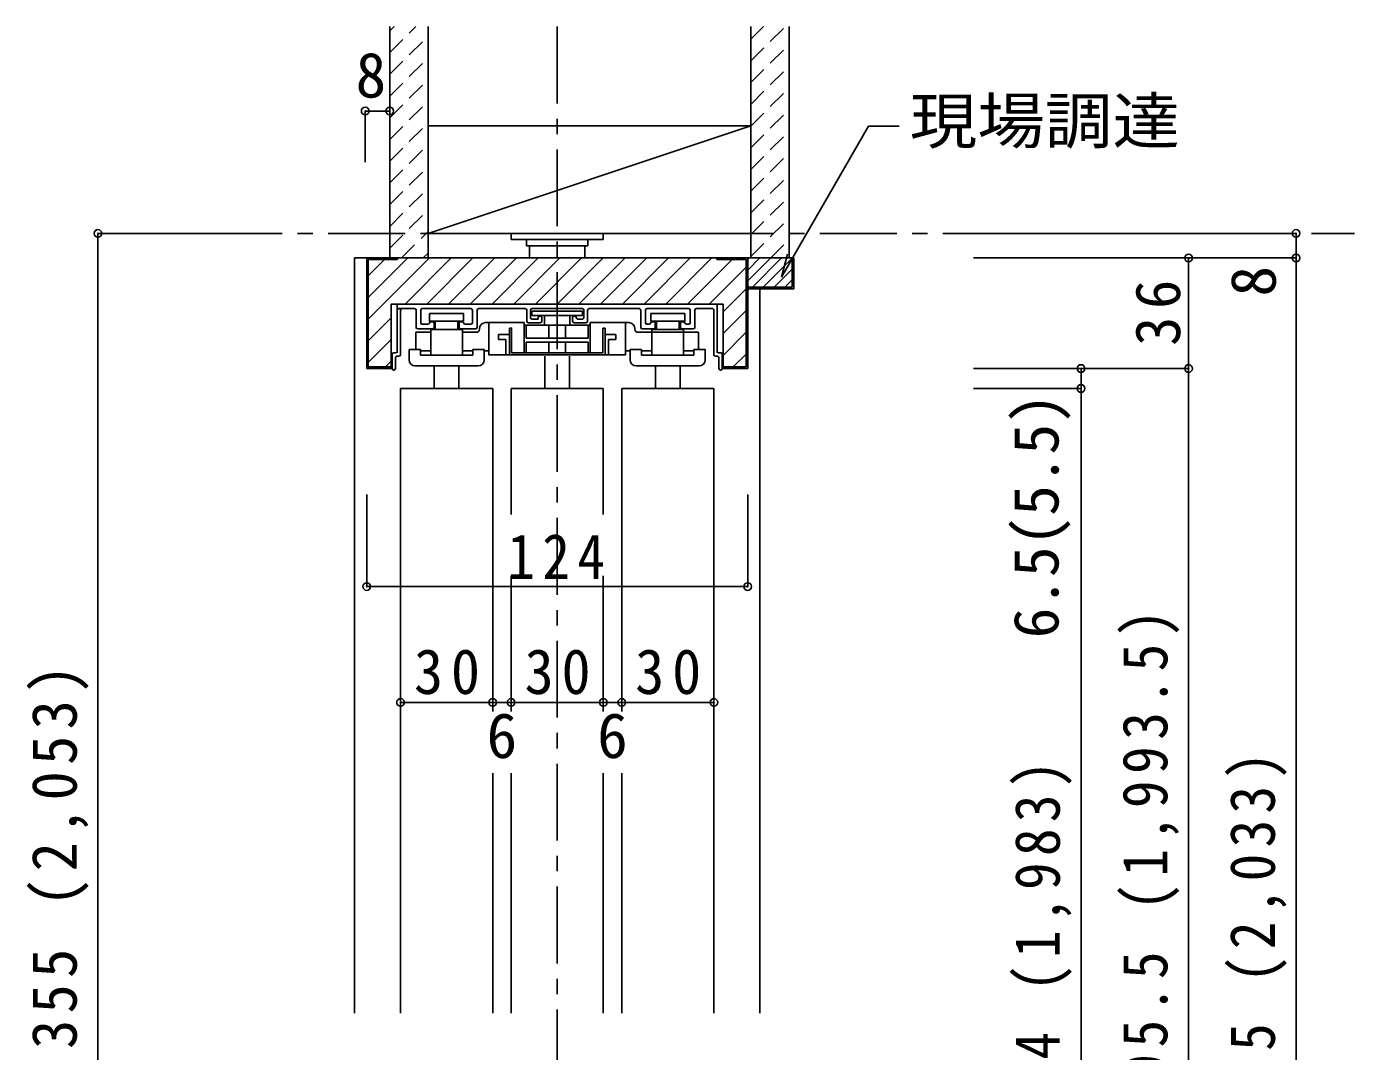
# Model space of a CAD drawing. Units: millimetres at full size, sheet at 1:5; details may follow other scales. Extents: x -973 to 977, y -718 to 696.
# Drawn here: x -481.6 to -49.3, y -286.2 to 47.5 of the extents above; entities that cross this region are included whole.
import ezdxf
from ezdxf.enums import TextEntityAlignment as Align

# ---------------------------------------------------------------- set-up
doc = ezdxf.new("R2010")
doc.units = ezdxf.units.MM
doc.header["$LTSCALE"] = 5
doc.header["$PDMODE"] = 32
doc.header["$PDSIZE"] = 2.5
doc.linetypes.add('CHAIN1', pattern=[8, 5, -1, 1, -1])
doc.linetypes.add('DASHED1', pattern=[1.8, 1.2, -0.6])
for name, color, linetype in [('0-1_通り芯', 4, 'CHAIN1'), ('0-2_柱', 7, 'Continuous'), ('0-3_仕上げ', 2, 'Continuous'), ('0-4_枠', 3, 'Continuous'), ('0-6_扉', 6, 'Continuous'), ('0-7_金物', 7, 'Continuous'), ('0-A_文字', 7, 'Continuous'), ('0-B_寸法', 7, 'Continuous'), ('0-C_ハッチ', 4, 'DASHED1')]:
    doc.layers.add(name, color=color, linetype=linetype)
doc.styles.add('ＭＳ ゴシック', font='')
doc.styles.get('ＭＳ ゴシック').set_extended_font_data('MS Gothic')

msp = doc.modelspace()

# ---------------------------------------------------------------- linework, layer by layer
at = {"layer": '0-1_通り芯'}
for p, q in [((-308.847, 47.5), (-308.847, -527.519)), ((-423.347, -19.84), (-49.347, -19.84))]:
    msp.add_line(p, q, dxfattribs=at)
at = {"layer": '0-2_柱'}
for p, q in [((-350.847, -19.84), (-245.847, 15.16)), ((-350.847, 15.16), (-245.847, 15.16)), ((-350.847, -19.84), (-350.054, -19.84)), ((-350.054, -19.84), (-245.847, -19.84))]:
    msp.add_line(p, q, dxfattribs=at)
at = {"layer": '0-3_仕上げ'}
for p, q in [((-363.347, 47.5), (-363.347, -27.84)), ((-350.847, 47.5), (-350.847, -27.84)), ((-245.847, 47.5), (-245.847, -27.84)), ((-233.347, 47.5), (-233.347, -27.84))]:
    msp.add_line(p, q, dxfattribs=at)
at = {"layer": '0-4_枠', "color": 4}
msp.add_line((-374.847, -27.84), (-370.847, -27.84), dxfattribs=at)
at = {"layer": '0-4_枠'}
for p, q in [((-231.847, -27.84), (-370.847, -27.84)), ((-370.847, -27.84), (-370.847, -63.84)), ((-360.847, -28.34), (-370.347, -28.34)), ((-370.347, -28.34), (-370.347, -63.34)), ((-360.847, -28.34), (-360.847, -27.84)), ((-256.847, -28.34), (-256.847, -27.84)), ((-247.347, -28.34), (-256.847, -28.34)), ((-247.347, -28.34), (-247.347, -63.34)), ((-246.847, -63.84), (-246.847, -27.84)), ((-232.347, -37.34), (-232.347, -27.84)), ((-231.847, -37.84), (-231.847, -27.84)), ((-232.347, -37.34), (-246.847, -37.34)), ((-231.847, -37.84), (-246.847, -37.84)), ((-254.847, -63.84), (-254.847, -42.84)), ((-362.847, -63.84), (-370.847, -63.84)), ((-362.847, -63.34), (-370.347, -63.34)), ((-247.347, -63.34), (-254.847, -63.34)), ((-246.847, -63.84), (-254.847, -63.84))]:
    msp.add_line(p, q, dxfattribs=at)
msp.add_lwpolyline([(-254.847, -42.84), (-362.847, -42.84), (-362.847, -63.84)], dxfattribs=at)
at = {"layer": '0-6_扉'}
for p, q in [((-329.847, -70.34), (-359.847, -70.34)), ((-359.847, -70.34), (-359.847, -273.67)), ((-329.847, -70.34), (-329.847, -175.539)), ((-293.847, -70.34), (-323.847, -70.34)), ((-323.847, -70.34), (-323.847, -111.34)), ((-293.847, -70.34), (-293.847, -111.34)), ((-287.847, -70.34), (-287.847, -175.539)), ((-257.847, -70.34), (-287.847, -70.34)), ((-257.847, -70.34), (-257.847, -273.67)), ((-323.847, -131.34), (-323.847, -175.539)), ((-293.847, -131.34), (-293.847, -175.539)), ((-329.847, -195.539), (-329.847, -273.67)), ((-323.847, -195.539), (-323.847, -273.67)), ((-293.847, -195.539), (-293.847, -273.67)), ((-287.847, -195.539), (-287.847, -273.67))]:
    msp.add_line(p, q, dxfattribs=at)
at = {"layer": '0-7_金物'}
for p, q in [((-323.847, -19.84), (-323.847, -21.84)), ((-323.847, -19.84), (-293.847, -19.84)), ((-293.847, -19.84), (-293.847, -21.84)), ((-323.847, -21.84), (-293.847, -21.84)), ((-318.847, -21.84), (-318.847, -23.84)), ((-318.847, -23.84), (-298.847, -23.84)), ((-317.847, -23.84), (-317.847, -27.84)), ((-299.847, -27.84), (-299.847, -23.84)), ((-298.847, -21.84), (-298.847, -23.84)), ((-317.847, -27.84), (-299.847, -27.84)), ((-257.249, -42.84), (-360.449, -42.84)), ((-360.949, -43.34), (-360.949, -58.74)), ((-360.449, -44.34), (-355.249, -44.34)), ((-359.849, -59.34), (-359.849, -44.84)), ((-354.749, -50.44), (-354.749, -44.84)), ((-353.249, -48.94), (-353.249, -44.84)), ((-336.949, -44.34), (-352.749, -44.34)), ((-350.442, -45.893), (-339.37, -45.893)), ((-339.37, -45.893), (-339.37, -48.463)), ((-336.449, -48.94), (-336.449, -44.84)), ((-334.949, -50.44), (-334.949, -44.84)), ((-319.249, -44.34), (-334.463, -44.34)), ((-318.749, -44.84), (-318.749, -48.44)), ((-317.549, -44.84), (-317.549, -47.24)), ((-317.133, -45.202), (-300.568, -45.202)), ((-317.133, -45.202), (-317.133, -46.582)), ((-317.133, -46.582), (-300.568, -46.582)), ((-317.049, -44.34), (-300.649, -44.34)), ((-315.049, -47.24), (-315.049, -47.74)), ((-314.349, -46.74), (-314.549, -46.74)), ((-313.849, -48.44), (-313.849, -47.24)), ((-312.992, -46.669), (-312.992, -49.775)), ((-304.702, -46.669), (-304.702, -49.775)), ((-303.849, -48.44), (-303.849, -47.24)), ((-303.349, -46.74), (-303.149, -46.74)), ((-300.568, -45.202), (-300.568, -46.582)), ((-300.149, -47.24), (-300.149, -44.84)), ((-298.949, -44.84), (-298.949, -48.44)), ((-298.449, -44.34), (-282.149, -44.34)), ((-281.649, -50.44), (-281.649, -44.84)), ((-280.149, -48.94), (-280.149, -44.84)), ((-279.649, -44.34), (-266.049, -44.34)), ((-267.252, -45.893), (-278.324, -45.893)), ((-278.324, -45.893), (-278.324, -48.463)), ((-265.549, -48.94), (-265.549, -44.84)), ((-264.049, -50.44), (-264.049, -44.84)), ((-258.349, -44.34), (-263.549, -44.34)), ((-257.849, -59.34), (-257.849, -44.84)), ((-256.749, -43.34), (-256.749, -58.74)), ((-349.449, -50.94), (-354.249, -50.94)), ((-352.749, -49.44), (-350.929, -49.44)), ((-349.949, -48.64), (-349.449, -48.64)), ((-349.948, -51.116), (-349.948, -59.534)), ((-349.948, -51.116), (-339.667, -51.116)), ((-348.949, -49.14), (-348.949, -50.44)), ((-348.564, -48.463), (-348.564, -51.116)), ((-341.15, -48.463), (-341.15, -51.116)), ((-340.749, -49.14), (-340.749, -50.44)), ((-339.749, -48.64), (-340.249, -48.64)), ((-340.249, -50.94), (-335.449, -50.94)), ((-339.667, -51.116), (-339.667, -59.534)), ((-336.949, -49.44), (-338.769, -49.44)), ((-334.148, -50.901), (-334.148, -51.043)), ((-332.148, -48.901), (-319.593, -48.901)), ((-324.425, -50.674), (-324.425, -59.425)), ((-319.593, -48.901), (-319.593, -58.705)), ((-319.437, -49.728), (-298.101, -49.728)), ((-318.945, -49.728), (-318.945, -53.916)), ((-318.249, -48.94), (-314.349, -48.94)), ((-317.049, -47.74), (-315.049, -47.74)), ((-311.525, -49.728), (-311.525, -53.916)), ((-306.169, -49.728), (-306.169, -53.916)), ((-299.449, -48.94), (-303.349, -48.94)), ((-302.149, -47.74), (-300.649, -47.74)), ((-298.749, -49.728), (-298.749, -53.916)), ((-298.101, -48.901), (-298.101, -58.705)), ((-298.101, -48.901), (-285.546, -48.901)), ((-293.269, -50.674), (-293.989, -50.674)), ((-293.989, -50.674), (-293.989, -58.705)), ((-293.269, -50.674), (-293.269, -59.425)), ((-286.623, -59.425), (-286.623, -48.901)), ((-283.546, -51.043), (-283.546, -50.901)), ((-277.445, -50.94), (-281.149, -50.94)), ((-278.925, -49.44), (-279.649, -49.44)), ((-267.746, -51.116), (-278.027, -51.116)), ((-278.027, -51.116), (-278.027, -59.534)), ((-277.945, -48.64), (-277.445, -48.64)), ((-276.945, -49.14), (-276.945, -50.44)), ((-276.544, -48.463), (-276.544, -51.116)), ((-269.13, -48.463), (-269.13, -51.116)), ((-268.745, -49.14), (-268.745, -50.44)), ((-267.745, -48.64), (-268.245, -48.64)), ((-268.245, -50.94), (-264.549, -50.94)), ((-267.746, -51.116), (-267.746, -59.534)), ((-266.049, -49.44), (-266.765, -49.44)), ((-354.822, -52.043), (-349.948, -52.043)), ((-354.822, -52.043), (-354.822, -57.657)), ((-339.667, -52.043), (-335.21, -52.043)), ((-327.914, -52.723), (-324.646, -52.723)), ((-327.914, -52.723), (-327.914, -54.385)), ((-327.914, -54.385), (-325.533, -54.385)), ((-325.533, -59.425), (-325.533, -54.385)), ((-318.945, -53.916), (-298.749, -53.916)), ((-318.945, -55.21), (-318.945, -58.705)), ((-318.945, -55.21), (-298.749, -55.21)), ((-311.525, -55.21), (-311.525, -58.705)), ((-306.169, -55.21), (-306.169, -58.705)), ((-298.749, -55.21), (-298.749, -58.705)), ((-289.78, -52.723), (-293.047, -52.723)), ((-289.78, -54.385), (-292.161, -54.385)), ((-292.161, -59.425), (-292.161, -54.385)), ((-289.78, -52.723), (-289.78, -54.385)), ((-282.546, -52.043), (-262.871, -52.043)), ((-262.871, -52.043), (-262.871, -57.657)), ((-362.599, -63.84), (-362.599, -59.24)), ((-362.099, -58.74), (-361.449, -58.74)), ((-361.499, -63.84), (-361.499, -60.34)), ((-360.999, -59.84), (-360.349, -59.84)), ((-357.046, -60.969), (-357.046, -57.657)), ((-353.335, -58.096), (-349.948, -58.096)), ((-353.307, -59.534), (-336.307, -59.534)), ((-339.667, -58.096), (-336.307, -58.096)), ((-336.307, -57.657), (-336.307, -59.534)), ((-332.569, -58.096), (-331.071, -58.096)), ((-323.705, -58.705), (-293.989, -58.705)), ((-312.847, -70.34), (-312.847, -59.805)), ((-304.847, -70.34), (-304.847, -59.805)), ((-285.125, -58.096), (-286.623, -58.096)), ((-281.387, -57.657), (-281.387, -59.534)), ((-278.027, -58.096), (-281.387, -58.096)), ((-264.387, -59.534), (-281.387, -59.534)), ((-264.359, -58.096), (-267.746, -58.096)), ((-256.699, -59.84), (-257.349, -59.84)), ((-255.599, -58.74), (-256.249, -58.74)), ((-256.199, -63.84), (-256.199, -60.34)), ((-255.099, -63.84), (-255.099, -59.24)), ((-362.099, -64.34), (-361.999, -64.34)), ((-355.046, -62.969), (-334.615, -62.969)), ((-348.847, -70.34), (-348.847, -62.969)), ((-340.847, -70.34), (-340.847, -62.969)), ((-262.648, -62.969), (-283.079, -62.969)), ((-276.847, -70.34), (-276.847, -62.969)), ((-268.847, -70.34), (-268.847, -62.969)), ((-255.599, -64.34), (-255.699, -64.34))]:
    msp.add_line(p, q, dxfattribs=at)
for points in [[(-350.442, -45.893), (-350.442, -48.463), (-339.37, -48.463)], [(-267.252, -45.893), (-267.252, -48.463), (-278.324, -48.463)], [(-331.071, -49.068), (-331.071, -59.425), (-286.623, -59.425)], [(-324.425, -50.674), (-323.705, -50.674), (-323.705, -58.705)], [(-357.046, -57.657), (-353.307, -57.657), (-353.307, -59.534)], [(-332.569, -60.969), (-332.569, -57.657), (-336.307, -57.657)], [(-285.125, -60.969), (-285.125, -57.657), (-281.387, -57.657)], [(-260.648, -60.969), (-260.648, -57.657), (-264.387, -57.657), (-264.387, -59.534)]]:
    msp.add_lwpolyline(points, dxfattribs=at)
for centre, radius, start, end in [((-360.449, -43.34), 0.5, 90, 180), ((-257.249, -43.34), 0.5, 0, 90), ((-360.449, -44.84), 0.5, 90, 180), ((-359.349, -44.84), 0.5, 90, 180), ((-355.249, -44.84), 0.5, 0, 90), ((-352.749, -44.84), 0.5, 90, 180), ((-336.949, -44.84), 0.5, 0, 90), ((-334.449, -44.84), 0.5, 90, 180), ((-319.249, -44.84), 0.5, 0, 90), ((-317.049, -44.84), 0.5, 90, 180), ((-317.049, -47.24), 0.5, 180, 270), ((-314.549, -47.24), 0.5, 90, 180), ((-314.349, -47.24), 0.5, 0, 90), ((-303.349, -47.24), 0.5, 90, 180), ((-303.149, -47.24), 0.5, 0, 90), ((-302.149, -47.24), 0.5, 180, 270), ((-300.649, -44.84), 0.5, 0, 90), ((-300.649, -47.24), 0.5, 270, 0), ((-298.449, -44.84), 0.5, 90, 180), ((-282.149, -44.84), 0.5, 0, 90), ((-279.649, -44.84), 0.5, 90, 180), ((-266.049, -44.84), 0.5, 0, 90), ((-263.549, -44.84), 0.5, 90, 180), ((-258.349, -44.84), 0.5, 0, 90), ((-354.249, -50.44), 0.5, 180, 270), ((-352.749, -48.94), 0.5, 180, 270), ((-350.929, -48.94), 0.5, 270, 348.46303), ((-349.949, -49.14), 0.5, 90, 168.46303), ((-349.449, -49.14), 0.5, 0, 90), ((-349.449, -50.44), 0.5, 270, 0), ((-340.249, -49.14), 0.5, 90, 180), ((-340.249, -50.44), 0.5, 180, 270), ((-339.749, -49.14), 0.5, 11.53696, 90), ((-338.769, -48.94), 0.5, 191.53696, 270), ((-336.949, -48.94), 0.5, 270, 0), ((-335.449, -50.44), 0.5, 270, 0), ((-335.148, -51.043), 1, 270, 0), ((-332.148, -50.901), 2, 90, 180), ((-318.249, -48.44), 0.5, 180, 270), ((-314.349, -48.44), 0.5, 270, 0), ((-303.349, -48.44), 0.5, 180, 270), ((-299.449, -48.44), 0.5, 270, 0), ((-285.546, -50.901), 2, 0, 90), ((-282.546, -51.043), 1, 180, 270), ((-282.546, -51.043), 1, 180, 270), ((-281.149, -50.44), 0.5, 180, 270), ((-279.649, -48.94), 0.5, 180, 270), ((-278.925, -48.94), 0.5, 270, 348.46304), ((-277.945, -49.14), 0.5, 90, 168.46304), ((-277.445, -49.14), 0.5, 0, 90), ((-277.445, -50.44), 0.5, 270, 0), ((-268.245, -49.14), 0.5, 90, 180), ((-268.245, -50.44), 0.5, 180, 270), ((-267.745, -49.14), 0.5, 11.53697, 90), ((-266.765, -48.94), 0.5, 191.53697, 270), ((-266.049, -48.94), 0.5, 270, 0), ((-264.549, -50.44), 0.5, 270, 0), ((-362.099, -59.24), 0.5, 90, 180), ((-360.999, -60.34), 0.5, 90, 180), ((-361.449, -58.24), 0.5, 270, 0), ((-360.349, -59.34), 0.5, 270, 0), ((-257.349, -59.34), 0.5, 180, 270), ((-256.249, -58.24), 0.5, 180, 270), ((-256.699, -60.34), 0.5, 0, 90), ((-255.599, -59.24), 0.5, 0, 90), ((-362.099, -63.84), 0.5, 180, 270), ((-361.999, -63.84), 0.5, 270, 0), ((-355.046, -60.969), 2, 180, 270), ((-334.569, -60.969), 2, 270, 0), ((-283.125, -60.969), 2, 180, 270), ((-262.648, -60.969), 2, 270, 0), ((-255.699, -63.84), 0.5, 180, 270), ((-255.599, -63.84), 0.5, 270, 0)]:
    msp.add_arc(centre, radius, start, end, dxfattribs=at)
at = {"layer": '0-A_文字'}
msp.add_line((-235.865, -34.059), (-233.865, -26.559), dxfattribs=at)
msp.add_lwpolyline([(-235.865, -34.059), (-207.495, 15.061), (-197.495, 15.061)], dxfattribs=at)
at = {"layer": '0-B_寸法', "color": 4}
for p, q in [((-371.347, 19.991), (-363.347, 19.991)), ((-371.347, 19.991), (-371.347, 3.335)), ((-363.347, 19.991), (-363.347, 3.335)), ((-458.347, -19.84), (-423.347, -19.84)), ((-458.347, -517.5), (-458.347, -19.84)), ((-68.347, -19.84), (-173.347, -19.84)), ((-68.347, -27.84), (-68.347, -19.84)), ((-68.347, -27.84), (-173.347, -27.84)), ((-103.347, -63.84), (-103.347, -27.84)), ((-68.347, -517.5), (-68.347, -27.84)), ((-138.347, -63.84), (-173.347, -63.84)), ((-103.347, -63.84), (-173.347, -63.84)), ((-103.347, -505.5), (-103.347, -63.84)), ((-138.347, -70.34), (-173.347, -70.34)), ((-370.847, -134.84), (-370.847, -104.84)), ((-246.847, -134.84), (-246.847, -104.84)), ((-370.847, -134.84), (-246.847, -134.84)), ((-359.847, -172.539), (-329.847, -172.539)), ((-329.847, -172.539), (-329.847, -175.539)), ((-329.847, -172.539), (-323.847, -172.539)), ((-323.847, -172.539), (-293.847, -172.539)), ((-293.847, -172.539), (-293.847, -175.539)), ((-293.847, -172.539), (-287.847, -172.539)), ((-287.847, -172.539), (-257.847, -172.539)), ((-257.847, -172.539), (-257.847, -180.685))]:
    msp.add_line(p, q, dxfattribs=at)
msp.add_lwpolyline([(-138.347, -497), (-138.347, -70.34), (-138.347, -63.84)], dxfattribs=at)
at = {"layer": '0-B_寸法'}
for p in [(-371.347, 19.991), (-363.347, 19.991), (-458.347, -19.84), (-68.347, -19.84), (-103.347, -27.84), (-68.347, -27.84), (-138.347, -63.84), (-103.347, -63.84), (-138.347, -70.34), (-370.847, -134.84), (-246.847, -134.84), (-359.847, -172.539), (-329.847, -172.539), (-323.847, -172.539), (-293.847, -172.539), (-287.847, -172.539), (-257.847, -172.539)]:
    msp.add_point(p, dxfattribs=at)
at = {"layer": '0-C_ハッチ'}
for p, q in [((-363.347, 46.091), (-361.938, 47.5)), ((-363.347, 39.02), (-354.867, 47.5)), ((-363.347, 31.949), (-350.847, 44.449)), ((-245.847, 43.383), (-241.73, 47.5)), ((-245.847, 36.312), (-234.659, 47.5)), ((-245.847, 29.241), (-233.347, 41.741)), ((-363.347, 24.878), (-350.847, 37.378)), ((-245.847, 22.17), (-233.347, 34.67)), ((-363.347, 17.807), (-350.847, 30.307)), ((-245.847, 15.099), (-233.347, 27.599)), ((-363.347, 10.736), (-350.847, 23.236)), ((-245.847, 8.028), (-233.347, 20.528)), ((-363.347, 3.665), (-350.847, 16.165)), ((-245.847, 0.956), (-233.347, 13.456)), ((-363.347, -3.406), (-350.847, 9.094)), ((-245.847, -6.115), (-233.347, 6.385)), ((-363.347, -10.478), (-350.847, 2.022)), ((-245.847, -13.186), (-233.347, -0.686)), ((-363.347, -17.549), (-350.847, -5.049)), ((-245.847, -20.257), (-233.347, -7.757)), ((-363.347, -24.62), (-350.847, -12.12)), ((-245.847, -27.328), (-233.347, -14.828)), ((-359.496, -27.84), (-350.847, -19.191)), ((-239.288, -27.84), (-233.347, -21.899)), ((-352.425, -27.84), (-350.847, -26.262))]:
    msp.add_line(p, q, dxfattribs=at)
at = {"layer": '0-C_ハッチ', "linetype": 'Continuous'}
for p, q in [((-374.847, -27.84), (-374.847, -273.67)), ((-357.485, -27.84), (-370.347, -40.702)), ((-350.414, -27.84), (-370.347, -47.773)), ((-365.037, -28.322), (-370.347, -33.631)), ((-343.342, -27.84), (-358.342, -42.84)), ((-336.271, -27.84), (-351.271, -42.84)), ((-329.2, -27.84), (-344.2, -42.84)), ((-322.129, -27.84), (-337.129, -42.84)), ((-315.058, -27.84), (-330.058, -42.84)), ((-307.987, -27.84), (-322.987, -42.84)), ((-300.916, -27.84), (-315.916, -42.84)), ((-293.845, -27.84), (-308.845, -42.84)), ((-286.774, -27.84), (-301.774, -42.84)), ((-279.703, -27.84), (-294.703, -42.84)), ((-272.632, -27.84), (-287.632, -42.84)), ((-265.561, -27.84), (-280.561, -42.84)), ((-258.49, -27.84), (-273.49, -42.84)), ((-251.901, -28.322), (-266.419, -42.84)), ((-246.426, -27.84), (-246.847, -28.261)), ((-239.355, -27.84), (-246.847, -35.332)), ((-242.891, -27.84), (-246.847, -31.796)), ((-235.819, -27.84), (-245.319, -37.34)), ((-232.347, -27.903), (-241.784, -37.34)), ((-247.347, -30.839), (-259.348, -42.84)), ((-232.347, -31.438), (-238.248, -37.34)), ((-247.347, -37.91), (-254.847, -45.41)), ((-242.847, -37.84), (-242.847, -273.67)), ((-232.347, -34.974), (-234.713, -37.34)), ((-362.847, -47.344), (-370.347, -54.844)), ((-247.347, -44.981), (-254.847, -52.481)), ((-362.847, -54.416), (-370.347, -61.916)), ((-247.347, -52.052), (-254.847, -59.552)), ((-247.347, -59.123), (-251.564, -63.34)), ((-362.847, -61.487), (-364.7, -63.34))]:
    msp.add_line(p, q, dxfattribs=at)

# ---------------------------------------------------------------- texts
at = {"layer": '0-4_枠', "color": 7, "style": 'ＭＳ ゴシック'}
msp.add_text('6.5(5.5)', height=14.66, rotation=90, dxfattribs=at).set_placement((-141.279, -151.68), align=Align.BOTTOM_LEFT)
at = {"layer": '0-4_枠', "color": 7, "char_height": 14.66, "attachment_point": 7, "rotation": 90, "style": 'ＭＳ ゴシック'}
for s, insert in [('\\T1.24;\\W0.9;枠内＝2,295.5\\~(1,993.5)', (-106.347, -396.324)), ('\\T1.23;\\W0.9;ＤＨ＝2,284\\~(1,983)', (-141.347, -399.379)), ('\\T1.23;\\W0.9;枠外＝2,335\\~(2,033)', (-71.347, -396.557))]:
    msp.add_mtext(s, dxfattribs=dict(at, insert=insert))
at = {"layer": '0-A_文字', "style": 'ＭＳ ゴシック', "width": 1.1}
msp.add_text('現場調達', height=14.66, dxfattribs=at).set_placement((-194.119, 5.061), align=Align.BOTTOM_LEFT)
at = {"layer": '0-B_寸法', "style": 'ＭＳ ゴシック'}
for s, p in [('8', (-374.471, 19.991)), ('6', (-331.847, -195.039)), ('6', (-295.847, -195.039))]:
    msp.add_text(s, height=14.66, dxfattribs=at).set_placement(p, align=Align.BOTTOM_LEFT)
msp.add_text('8', height=14.66, rotation=90, dxfattribs=at).set_placement((-70.592, -40.411), align=Align.BOTTOM_LEFT)
at = {"layer": '0-B_寸法', "char_height": 14.66, "attachment_point": 7, "rotation": 90, "style": 'ＭＳ ゴシック'}
for s, insert in [('\\T1.27;\\W0.95;36', (-105.847, -56.465)), ('\\T1.22;\\W0.95;ＲＯＨ＝2,355\\~(2,053)', (-461.347, -401.17))]:
    msp.add_mtext(s, dxfattribs=dict(at, insert=insert))
at = {"layer": '0-B_寸法', "char_height": 14.66, "attachment_point": 7, "style": 'ＭＳ ゴシック'}
for s, insert in [('\\T1.27;\\W0.9;124', (-325.097, -132.34)), ('\\T1.27;\\W0.95;30', (-355.472, -170.039)), ('\\T1.27;\\W0.95;30', (-319.472, -170.039)), ('\\T1.27;\\W0.95;30', (-283.472, -170.039))]:
    msp.add_mtext(s, dxfattribs=dict(at, insert=insert))

doc.saveas('drawing.dxf')
